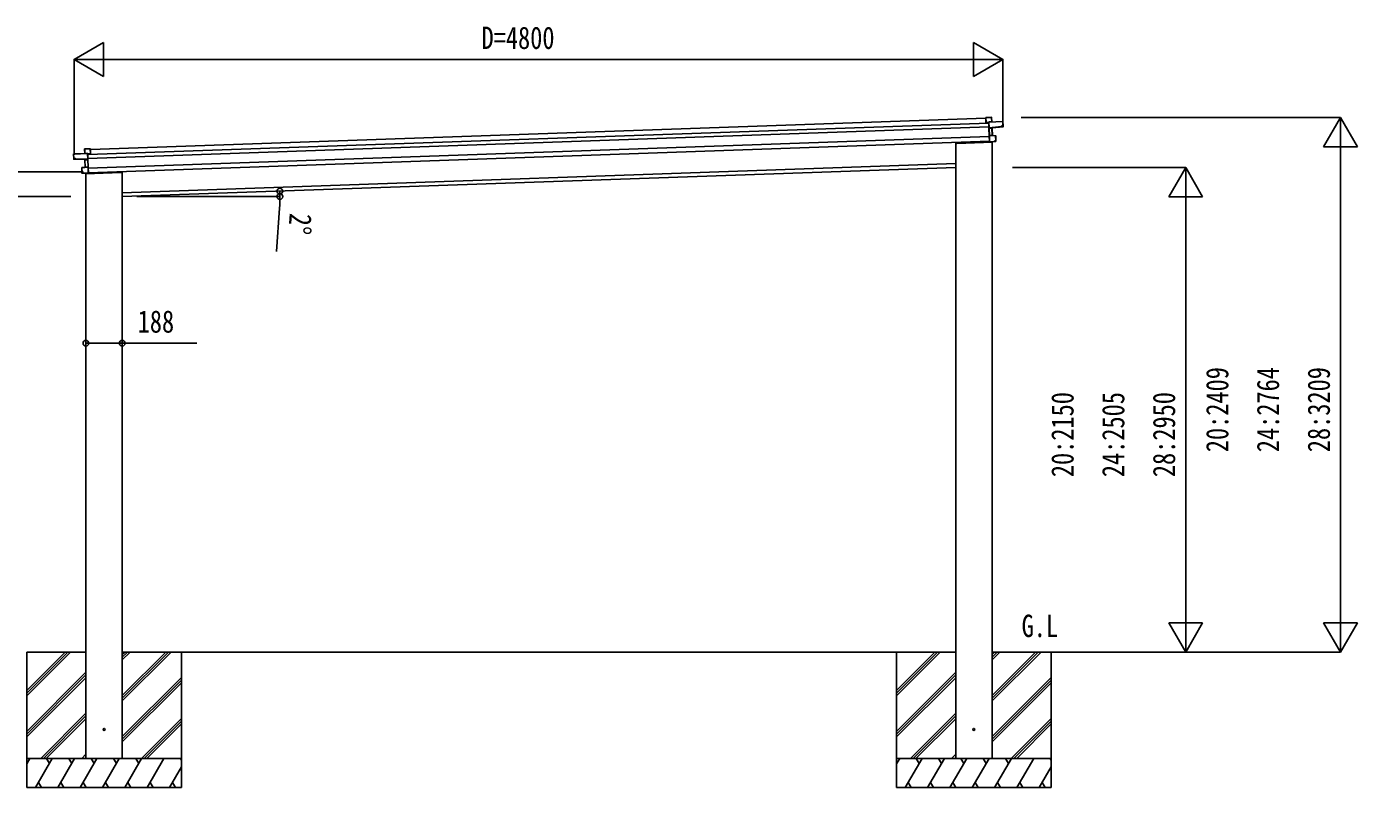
# Model space of a CAD drawing. Units: millimetres, scale not verified. Extents: x -14718 to 14718, y -10395 to 10395.
# Drawn here: x -10285 to -3406, y -5538 to -1604 of the extents above; entities that cross this region are included whole.
import ezdxf
from ezdxf.enums import TextEntityAlignment as Align

# ---------------------------------------------------------------- set-up
doc = ezdxf.new("R2010")
doc.units = ezdxf.units.MM
doc.header["$LTSCALE"] = 50
for name, color, linetype in [('0-2_USER1', 3, 'Continuous'), ('0-5_YKK_13', 4, 'Continuous'), ('0-6_YKK_A1', 4, 'Continuous'), ('0-7_YKK_D', 6, 'Continuous')]:
    doc.layers.add(name, color=color, linetype=linetype)
doc.styles.add('ＭＳ ゴシック', font='')
doc.styles.get('ＭＳ ゴシック').set_extended_font_data('MS Gothic')

msp = doc.modelspace()

# ---------------------------------------------------------------- linework, layer by layer
at = {"layer": '0-5_YKK_13'}
for p, q in [((-5326.98, -2074.76), (-5326.19, -2073.9)), ((-5326.98, -2074.76), (-5326.09, -2100.24)), ((-5326.09, -2100.24), (-5325.15, -2100.21)), ((-5325.15, -2100.21), (-5326.06, -2074.23)), ((-5297.54, -2072.73), (-5326.02, -2073.73)), ((-5311.6, -2099.74), (-5325.15, -2100.21)), ((-5311.23, -2097.02), (-5311.68, -2097.5)), ((-5311.68, -2097.5), (-5311.66, -2098.24)), ((-5311.66, -2098.24), (-5310.86, -2097.38)), ((-5311.66, -2098.24), (-5310.7, -2125.61)), ((-5309.73, -2126.48), (-5310.73, -2097.71)), ((-5309.73, -2126.48), (-5310.7, -2125.61)), ((-5310.7, -2125.61), (-5310.61, -2128.22)), ((-5309.64, -2129.09), (-5310.61, -2128.22)), ((-5310.61, -2128.22), (-5309.21, -2168.15)), ((-5238.74, -2094.69), (-5310.48, -2097.2)), ((-5309.64, -2129.06), (-5309.73, -2126.48)), ((-5295.09, -2127.7), (-5309.64, -2129.06)), ((-5309.64, -2129.09), (-5309.17, -2129.52)), ((-5308.32, -2166.67), (-5309.64, -2129.09)), ((-5309.17, -2129.52), (-5295.07, -2128.2)), ((-5297.49, -2073.23), (-5297.02, -2073.21)), ((-5296.22, -2096.2), (-5297.02, -2073.21)), ((-5296.69, -2096.22), (-5296.22, -2096.2)), ((-5295.07, -2128.2), (-5293.71, -2167.06)), ((-5293.24, -2167.1), (-5294.6, -2128.15)), ((-5294.27, -2127.65), (-5237.74, -2122.2)), ((-5237.92, -2117.18), (-5245.45, -2117.44)), ((-5245.34, -2120.46), (-5245.45, -2117.44)), ((-5238.22, -2095.17), (-5238.69, -2095.19)), ((-5237.45, -2117.16), (-5238.22, -2095.17)), ((-5237.92, -2117.18), (-5237.45, -2117.16)), ((-5237.82, -2120.1), (-5237.74, -2122.2)), ((-5237.37, -2119.59), (-5237.45, -2117.16)), ((-5237.29, -2121.69), (-5237.37, -2119.59)), ((-5308.44, -2167.32), (-5309.21, -2168.15)), ((-5309.21, -2168.15), (-5308.13, -2199.23)), ((-5293.71, -2167.06), (-5308.32, -2166.67)), ((-5308.17, -2167.03), (-5308.31, -2167.17)), ((-5276.17, -2168.01), (-5308.31, -2167.17)), ((-5307.17, -2199.64), (-5308.29, -2167.67)), ((-5307.3, -2200), (-5308.13, -2199.23)), ((-5282.68, -2197.28), (-5307.17, -2199.64)), ((-5293.64, -2198.83), (-5293.28, -2201.37)), ((-5292.64, -2198.74), (-5292.27, -2201.34)), ((-5275.26, -2194.03), (-5282.79, -2194.29)), ((-5282.68, -2197.28), (-5282.79, -2194.29)), ((-5282.66, -2197.78), (-5275.15, -2197.05)), ((-5276.15, -2168.51), (-5275.68, -2168.5)), ((-5274.79, -2194.01), (-5275.68, -2168.5)), ((-5275.26, -2194.03), (-5274.79, -2194.01)), ((-5274.7, -2196.54), (-5274.79, -2194.01)), ((-10042.69, -2262.94), (-10042.22, -2262.92)), ((-10041.92, -2284.93), (-10042.69, -2262.94)), ((-10042.21, -2262.42), (-9970.46, -2259.92)), ((-9985.09, -2236.91), (-9985.56, -2236.93)), ((-9984.76, -2259.92), (-9985.56, -2236.93)), ((-9985.08, -2236.41), (-9956.6, -2235.42)), ((-9984.29, -2259.9), (-9984.76, -2259.92)), ((-9969.17, -2289.18), (-9970.17, -2260.41)), ((-9969.22, -2260.87), (-9970.07, -2260.08)), ((-9969.73, -2259.68), (-9969.24, -2260.14)), ((-9969.24, -2260.14), (-9969.22, -2260.87)), ((-9969.22, -2260.87), (-9968.26, -2288.25)), ((-9969.16, -2262.37), (-9955.61, -2261.9)), ((-9955.61, -2261.9), (-9956.52, -2235.92)), ((-9955.56, -2236.38), (-9956.42, -2235.58)), ((-9954.67, -2261.87), (-9955.61, -2261.9)), ((-9955.56, -2236.38), (-9954.67, -2261.87)), ((-5482.76, -2202.49), (-5482.32, -2204.1)), ((-5292.27, -2201.34), (-5477.33, -2207.76)), ((-10041.45, -2284.91), (-10041.92, -2284.93)), ((-10041.84, -2287.35), (-10041.92, -2284.93)), ((-10041.76, -2289.45), (-10041.84, -2287.35)), ((-10041.45, -2284.91), (-10033.93, -2284.65)), ((-10041.35, -2287.84), (-10041.28, -2289.93)), ((-9984.51, -2291.42), (-10041.28, -2289.93)), ((-10033.82, -2287.66), (-10033.93, -2284.65)), ((-9999.73, -2333.45), (-10000.2, -2333.47)), ((-9999.31, -2358.98), (-10000.2, -2333.47)), ((-9999.75, -2332.95), (-9967.75, -2329.87)), ((-9982.78, -2330.85), (-9984.14, -2291.9)), ((-9983.69, -2291.42), (-9969.08, -2291.76)), ((-9969.51, -2292.25), (-9983.67, -2291.92)), ((-9983.67, -2291.92), (-9982.31, -2330.77)), ((-9982.31, -2330.77), (-9967.77, -2329.37)), ((-9969.08, -2291.78), (-9969.51, -2292.25)), ((-9969.17, -2289.18), (-9968.26, -2288.25)), ((-9969.08, -2291.76), (-9969.17, -2289.18)), ((-9969.08, -2291.78), (-9968.17, -2290.85)), ((-9967.77, -2329.37), (-9969.08, -2291.78)), ((-9968.26, -2288.25), (-9968.17, -2290.85)), ((-9968.17, -2290.85), (-9966.77, -2330.78)), ((-9967.89, -2329.74), (-9967.75, -2329.87)), ((-9966.62, -2362.34), (-9967.73, -2330.37)), ((-9967.61, -2330.01), (-9966.77, -2330.78)), ((-9966.77, -2330.78), (-9965.69, -2361.86)), ((-9998.84, -2358.97), (-9999.31, -2358.98)), ((-9999.22, -2361.51), (-9999.31, -2358.98)), ((-9998.84, -2358.97), (-9991.31, -2358.7)), ((-9991.19, -2362.19), (-9998.73, -2361.99)), ((-9991.21, -2361.69), (-9991.31, -2358.7)), ((-9991.21, -2361.69), (-9966.62, -2362.34)), ((-9980.81, -2365.06), (-9795.74, -2358.56)), ((-9980.73, -2363.92), (-9980.81, -2365.06)), ((-9979.73, -2363.94), (-9979.8, -2365.03)), ((-9966.46, -2362.69), (-9965.69, -2361.86)), ((-9790.68, -2352.92), (-9791.01, -2354.56))]:
    msp.add_line(p, q, dxfattribs=at)
for points in [[(-5326.02, -2073.73), (-5326.03, -2073.74), (-5326.06, -2073.77), (-5326.12, -2073.83), (-5326.19, -2073.9)], [(-5326.06, -2074.23), (-5297.49, -2073.23), (-5296.69, -2096.22), (-5310.53, -2096.7)], [(-5310.73, -2097.71), (-5238.69, -2095.19), (-5237.92, -2117.18)], [(-5245.34, -2120.46), (-5309.73, -2126.48), (-5309.73, -2126.48)], [(-5294.66, -2128.16), (-5294.63, -2128.15), (-5294.61, -2128.15), (-5294.6, -2128.15)], [(-5294.27, -2127.65), (-5294.27, -2127.65), (-5294.28, -2127.65)], [(-5245.34, -2120.46), (-5245.33, -2120.83), (-5237.82, -2120.1)], [(-5308.31, -2167.17), (-5308.31, -2167.18), (-5308.34, -2167.21), (-5308.38, -2167.26), (-5308.44, -2167.32)], [(-5308.29, -2167.67), (-5276.15, -2168.51), (-5275.26, -2194.03)], [(-5307.3, -2200), (-5307.24, -2200.06), (-5307.19, -2200.1), (-5307.16, -2200.13), (-5307.15, -2200.14)], [(-5307.15, -2200.14), (-5282.66, -2197.78), (-5282.68, -2197.28)], [(-5293.71, -2167.06), (-5293.62, -2167.07), (-5293.53, -2167.07), (-5293.45, -2167.08), (-5293.38, -2167.09), (-5293.32, -2167.09), (-5293.28, -2167.09), (-5293.25, -2167.1), (-5293.24, -2167.1)], [(-9970.17, -2260.41), (-10042.22, -2262.92), (-10041.45, -2284.91)], [(-9956.52, -2235.92), (-9985.09, -2236.91), (-9984.29, -2259.9), (-9970.44, -2259.42)], [(-9956.6, -2235.42), (-9956.58, -2235.43), (-9956.55, -2235.46), (-9956.49, -2235.51), (-9956.42, -2235.58)], [(-10033.82, -2287.66), (-10033.81, -2288.03), (-10041.35, -2287.84)], [(-10033.82, -2287.66), (-9969.17, -2289.18), (-9969.17, -2289.18)], [(-9967.73, -2330.37), (-9999.73, -2333.45), (-9998.84, -2358.97)], [(-9984.51, -2291.42), (-9984.5, -2291.42), (-9984.5, -2291.42)], [(-9984.08, -2291.91), (-9984.11, -2291.9), (-9984.13, -2291.9), (-9984.14, -2291.9)], [(-9982.31, -2330.77), (-9982.41, -2330.79), (-9982.5, -2330.8), (-9982.58, -2330.82), (-9982.65, -2330.83), (-9982.7, -2330.84), (-9982.75, -2330.84), (-9982.77, -2330.85), (-9982.78, -2330.85)], [(-9967.75, -2329.87), (-9967.74, -2329.88), (-9967.71, -2329.91), (-9967.67, -2329.95), (-9967.61, -2330.01)], [(-9966.6, -2362.84), (-9991.19, -2362.19), (-9991.21, -2361.69)], [(-9966.46, -2362.69), (-9966.52, -2362.75), (-9966.56, -2362.8), (-9966.59, -2362.83), (-9966.6, -2362.84)]]:
    msp.add_lwpolyline(points, dxfattribs=at)
for centre in [(-9884.68, -5237.5), (-5389.01, -5237.5)]:
    msp.add_circle(centre, 5, dxfattribs=at)
for centre, radius, start, end in [((-5310.5, -2097.7), 1, 92, 137), ((-5309.03, -2094.86), 3.08, 224.50749, 234.22646), ((-5304.34, -2103.42), 8.88, 136.94482, 137.18495), ((-5310.47, -2097.7), 0.5, 92, 137), ((-5308.46, -2096.75), 2.08, 178.55929, 192.42625), ((-5297.52, -2073.23), 0.5, 2, 92), ((-5299.56, -2073.18), 2.07, 358.55048, 12.44867), ((-5294.61, -2096.27), 2.08, 178.55929, 192.42625), ((-5295.72, -2096.18), 0.5, 182, 272), ((-5292.81, -2127.87), 2.28, 175.72193, 188.26437), ((-5294.18, -2128.12), 0.483, 101.4924, 184.59913), ((-5294.1, -2128.13), 0.5, 95.5, 182), ((-5238.72, -2095.19), 0.5, 2, 92), ((-5240.76, -2095.14), 2.08, 358.55929, 12.42625), ((-5237.79, -2121.71), 0.5, 275.5, 2), ((-5291.65, -2167.23), 2.07, 175.06677, 188.93323), ((-5292.74, -2167.08), 0.5, 182, 268.5), ((-5276.18, -2168.51), 0.5, 2, 88.5), ((-5278.21, -2168.34), 2.07, 355.06602, 8.93398), ((-5275.2, -2196.56), 0.5, 275.5, 2), ((-10042.19, -2262.92), 0.5, 92, 182), ((-10040.15, -2262.73), 2.08, 171.57375, 185.44071), ((-9985.06, -2236.91), 0.5, 92, 182), ((-9985.26, -2259.93), 0.5, 272, 2), ((-9983.03, -2236.72), 2.07, 171.55133, 185.44952), ((-9986.35, -2260.1), 2.08, 351.57375, 5.44071), ((-9972.51, -2259.61), 2.08, 351.57375, 5.44071), ((-9970.44, -2260.42), 0.5, 47, 92), ((-9970.41, -2260.41), 1, 47, 92), ((-9972.07, -2257.68), 3.08, 309.77354, 319.49251), ((-9976.15, -2266.55), 8.88, 46.81505, 47.05517), ((-5477.5, -2202.76), 5, 195.5, 272), ((-10041.26, -2289.43), 0.5, 182, 268.5), ((-9999.7, -2333.45), 0.5, 95.5, 182), ((-9997.69, -2333.13), 2.07, 175.06602, 188.93398), ((-9984.64, -2291.92), 0.5, 2, 88.5), ((-9984.56, -2291.9), 0.483, 359.40087, 82.5076), ((-9985.95, -2291.75), 2.28, 355.73562, 8.27807), ((-9983.28, -2330.87), 0.5, 275.5, 2), ((-9984.36, -2331.1), 2.07, 355.06677, 8.93323), ((-9998.72, -2361.49), 0.5, 182, 268.5), ((-9795.91, -2353.56), 5, 272, 348.5)]:
    msp.add_arc(centre, radius, start, end, dxfattribs=at)
for centre, major_axis, ratio, start_param, end_param in [((-5326.53, -2074.24), (-0.017, 0.5), 0.944124, 4.712389, 5.4258501), ((-5311.2, -2097.72), (-0.017, 0.5), 0.944124, 4.712389, 5.4258501), ((-5309.15, -2129.52), (0.488, -0.456), 0.023136, 3.1647827, 4.6883), ((-5295.15, -2127.75), (0.997, 0.096), 0.043579, 0.511902, 1.5070393), ((-5295.1, -2128.25), (0.498, 0.079), 0.086186, 0.4914727, 1.4990874), ((-5295.15, -2127.75), (0.997, 0.096), 0.043579, 0.5090078, 0.511902), ((-5237.87, -2119.61), (0.017, -0.5), 0.999045, 0.0610283, 1.5707963), ((-5308.76, -2167.66), (-0.196, 0.467), 0.921944, 4.3224851, 5.1060198), ((-5307.85, -2166.68), (-0.196, 0.467), 0.921944, 1.1808924, 1.9644271), ((-5307.64, -2199.68), (0.163, 0.48), 0.921944, 4.3187582, 5.1022929), ((-9969.7, -2260.39), (-0.017, 0.5), 0.944124, 0.8573352, 1.5707963), ((-9956.05, -2235.9), (-0.017, 0.5), 0.944124, 0.8573352, 1.5707963), ((-10041.34, -2287.34), (0.017, -0.5), 0.999045, 4.712389, 6.222157), ((-9983.63, -2291.47), (-1, 0.03), 0.043579, 4.776146, 5.7712833), ((-9983.63, -2291.47), (-1, 0.03), 0.043579, 5.7712833, 5.7741775), ((-9983.64, -2291.97), (-0.502, 0.044), 0.086186, 4.7840979, 5.7917126), ((-9969.53, -2292.25), (-0.455, -0.489), 0.023136, 1.5948853, 3.1184026), ((-9968.24, -2329.42), (0.163, 0.48), 0.921944, 4.3187582, 5.1022929), ((-9967.26, -2330.33), (0.163, 0.48), 0.921944, 1.1771655, 1.9607002), ((-9966.14, -2362.35), (-0.196, 0.467), 0.921944, 1.1808924, 1.9644271)]:
    msp.add_ellipse(centre, major_axis=major_axis, ratio=ratio, start_param=start_param, end_param=end_param, dxfattribs=at)
at = {"layer": '0-6_YKK_A1'}
for p, q in [((-9969.07, -2265.09), (-5311.51, -2102.44)), ((-9968.37, -2285.08), (-5310.81, -2122.44)), ((-9955.45, -2239.6), (-5326.87, -2077.97)), ((-9966.63, -2335.05), (-5309.07, -2172.4)), ((-9965.79, -2359.04), (-5308.23, -2196.39)), ((-5294.76, -5387.5), (-5294.76, -2198.94)), ((-5482.76, -5387.5), (-5482.76, -2202.49)), ((-9790.68, -2462.49), (-5482.76, -2312.05)), ((-5482.76, -2332.06), (-9790.68, -2482.5)), ((-9978.93, -5387.5), (-9978.93, -2363.97)), ((-9790.93, -5387.5), (-9790.93, -2352.92)), ((-10284.68, -4837.5), (-10284.68, -5537.5)), ((-10284.68, -5064.13), (-10058.05, -4837.5)), ((-10284.68, -5035.85), (-10086.33, -4837.5)), ((-10284.68, -4837.5), (-9978.93, -4837.5)), ((-10284.68, -5049.99), (-10072.25, -4837.56)), ((-9790.93, -4837.5), (-5482.76, -4837.5)), ((-9790.68, -4878.5), (-9749.68, -4837.5)), ((-9790.68, -4864.36), (-9763.82, -4837.5)), ((-9790.68, -4850.21), (-9777.97, -4837.5)), ((-9790.68, -5090.63), (-9537.59, -4837.54)), ((-9790.68, -5076.49), (-9551.73, -4837.54)), ((-9790.68, -5062.35), (-9565.87, -4837.54)), ((-9484.68, -4837.5), (-9484.68, -5537.5)), ((-5788.76, -4837.5), (-5788.76, -5537.5)), ((-5788.76, -5064.13), (-5562.13, -4837.5)), ((-5788.76, -5035.85), (-5590.42, -4837.5)), ((-5788.76, -5049.99), (-5576.33, -4837.56)), ((-5294.76, -4878.5), (-5253.77, -4837.5)), ((-5294.76, -4864.36), (-5267.91, -4837.5)), ((-5294.76, -4850.21), (-5282.05, -4837.5)), ((-5294.76, -4837.5), (-4813.9, -4837.5)), ((-5294.76, -5090.63), (-5041.67, -4837.54)), ((-5294.76, -5076.49), (-5055.81, -4837.54)), ((-5294.76, -5062.35), (-5069.96, -4837.54)), ((-4988.76, -4837.5), (-4988.76, -5537.5)), ((-10284.68, -5247.98), (-9978.68, -4941.98)), ((-5788.76, -5247.98), (-5482.76, -4941.98)), ((-10284.68, -5262.12), (-9978.68, -4956.12)), ((-10284.68, -5276.26), (-9978.68, -4970.26)), ((-9790.68, -5274.48), (-9484.68, -4968.48)), ((-9790.68, -5288.62), (-9484.68, -4982.62)), ((-9790.68, -5302.76), (-9484.68, -4996.76)), ((-5788.76, -5262.12), (-5482.76, -4956.12)), ((-5788.76, -5276.26), (-5482.76, -4970.26)), ((-5294.76, -5274.48), (-4988.76, -4968.48)), ((-5294.76, -5288.62), (-4988.76, -4982.62)), ((-5294.76, -5302.76), (-4988.76, -4996.76)), ((-10212.07, -5387.5), (-9978.68, -5154.11)), ((-5716.16, -5387.5), (-5482.76, -5154.11)), ((-10197.93, -5387.5), (-9978.68, -5168.25)), ((-10183.79, -5387.5), (-9978.68, -5182.39)), ((-9691.57, -5387.5), (-9484.68, -5180.61)), ((-9677.43, -5387.5), (-9484.68, -5194.75)), ((-9663.29, -5387.5), (-9484.68, -5208.89)), ((-5702.01, -5387.5), (-5482.76, -5168.25)), ((-5687.87, -5387.5), (-5482.76, -5182.39)), ((-5195.66, -5387.5), (-4988.76, -5180.61)), ((-5181.51, -5387.5), (-4988.76, -5194.75)), ((-5167.37, -5387.5), (-4988.76, -5208.89)), ((-9484.68, -5387.5), (-10284.68, -5387.5)), ((-10284.68, -5416.44), (-10267.97, -5387.5)), ((-10282.97, -5413.48), (-10284.68, -5410.52)), ((-10239.1, -5537.5), (-10152.5, -5387.5)), ((-10167.5, -5413.48), (-10182.5, -5387.5)), ((-10123.63, -5537.5), (-10037.03, -5387.5)), ((-10052.03, -5413.48), (-10067.03, -5387.5)), ((-10008.16, -5537.5), (-9921.56, -5387.5)), ((-9999.94, -5387.5), (-9978.68, -5366.24)), ((-9936.56, -5413.48), (-9951.56, -5387.5)), ((-9892.69, -5537.5), (-9806.09, -5387.5)), ((-9821.09, -5413.48), (-9836.09, -5387.5)), ((-9777.22, -5537.5), (-9690.62, -5387.5)), ((-9705.62, -5413.48), (-9720.62, -5387.5)), ((-9661.75, -5537.5), (-9575.15, -5387.5)), ((-9546.28, -5537.5), (-9484.68, -5430.8)), ((-9484.68, -5396.16), (-9489.68, -5387.5)), ((-4988.76, -5387.5), (-5788.76, -5387.5)), ((-5788.76, -5416.44), (-5772.06, -5387.5)), ((-5787.06, -5413.48), (-5788.76, -5410.52)), ((-5743.19, -5537.5), (-5656.59, -5387.5)), ((-5671.59, -5413.48), (-5686.59, -5387.5)), ((-5627.72, -5537.5), (-5541.12, -5387.5)), ((-5556.12, -5413.48), (-5571.12, -5387.5)), ((-5512.25, -5537.5), (-5425.65, -5387.5)), ((-5504.02, -5387.5), (-5482.76, -5366.24)), ((-5440.65, -5413.48), (-5455.65, -5387.5)), ((-5396.78, -5537.5), (-5310.18, -5387.5)), ((-5325.18, -5413.48), (-5340.18, -5387.5)), ((-5281.31, -5537.5), (-5194.71, -5387.5)), ((-5209.71, -5413.48), (-5224.71, -5387.5)), ((-5165.84, -5537.5), (-5079.24, -5387.5)), ((-5050.37, -5537.5), (-4988.76, -5430.8)), ((-4988.76, -5396.16), (-4993.77, -5387.5)), ((-10284.68, -5537.5), (-9484.68, -5537.5)), ((-10224.1, -5511.52), (-10209.1, -5537.5)), ((-10108.63, -5511.52), (-10093.63, -5537.5)), ((-9993.16, -5511.52), (-9978.16, -5537.5)), ((-9877.69, -5511.52), (-9862.69, -5537.5)), ((-9762.22, -5511.52), (-9747.22, -5537.5)), ((-9646.75, -5511.52), (-9631.75, -5537.5)), ((-9531.28, -5511.52), (-9516.28, -5537.5)), ((-5788.76, -5537.5), (-4988.76, -5537.5)), ((-5728.19, -5511.52), (-5713.19, -5537.5)), ((-5612.72, -5511.52), (-5597.72, -5537.5)), ((-5497.25, -5511.52), (-5482.25, -5537.5)), ((-5381.78, -5511.52), (-5366.78, -5537.5)), ((-5266.31, -5511.52), (-5251.31, -5537.5)), ((-5150.84, -5511.52), (-5135.84, -5537.5)), ((-5035.37, -5511.52), (-5020.37, -5537.5))]:
    msp.add_line(p, q, dxfattribs=at)
at = {"layer": '0-7_YKK_D'}
for p, q in [((-10039.53, -1773.94), (-9887.98, -1686.44)), ((-9887.98, -1861.44), (-9887.98, -1686.44)), ((-5239.53, -1773.94), (-5391.09, -1686.44)), ((-5391.09, -1686.44), (-5391.09, -1861.44)), ((-10039.53, -2266.35), (-10039.53, -1772.94)), ((-10039.53, -1773.94), (-9887.98, -1861.44)), ((-10039.53, -1773.94), (-9736.42, -1773.94)), ((-9864.53, -1773.94), (-5414.53, -1773.94)), ((-5239.53, -1773.94), (-5542.64, -1773.94)), ((-5239.53, -1773.94), (-5391.09, -1861.44)), ((-5239.53, -2118.16), (-5239.53, -1772.94)), ((-5144.65, -2073.94), (-3492.77, -2073.94)), ((-3493.77, -2073.94), (-3581.27, -2225.5)), ((-3493.77, -2073.94), (-3406.27, -2225.5)), ((-3493.77, -2073.94), (-3493.77, -2377.05)), ((-3581.27, -2225.5), (-3406.27, -2225.5)), ((-3493.77, -2248.94), (-3493.77, -4662.5)), ((-5189.8, -2332.06), (-4292.77, -2332.06)), ((-4293.77, -2332.06), (-4381.27, -2483.62)), ((-4293.77, -2332.06), (-4206.27, -2483.62)), ((-4293.77, -2332.06), (-4293.77, -2635.17)), ((-9992.32, -2355.42), (-11385.68, -2355.42)), ((-10056.9, -2482.5), (-10585.68, -2482.5)), ((-9716.31, -2482.5), (-8974.77, -2482.5)), ((-8977.95, -2541.96), (-8994.35, -2766.16)), ((-4381.27, -2483.62), (-4206.27, -2483.62)), ((-4293.77, -2507.06), (-4293.77, -4662.5)), ((-9978.68, -3214.63), (-9978.68, -3241.88)), ((-9790.68, -3212.69), (-9790.68, -3241.88)), ((-4293.77, -4837.5), (-4293.77, -4534.39)), ((-3493.77, -4837.5), (-3493.77, -4534.39)), ((-4293.77, -4837.5), (-4381.27, -4685.95)), ((-4206.27, -4685.95), (-4381.27, -4685.95)), ((-4293.77, -4837.5), (-4206.27, -4685.95)), ((-3493.77, -4837.5), (-3581.27, -4685.95)), ((-3406.27, -4685.95), (-3581.27, -4685.95)), ((-3493.77, -4837.5), (-3406.27, -4685.95)), ((-4812.9, -4837.5), (-4292.77, -4837.5)), ((-4812.9, -4837.5), (-3492.77, -4837.5))]:
    msp.add_line(p, q, dxfattribs=at)
msp.add_lwpolyline([(-9978.68, -3240.88), (-9790.68, -3240.88), (-9405.58, -3240.88)], dxfattribs=at)
for centre in [(-8976.27, -2454.06), (-8975.77, -2482.5), (-9978.68, -3240.88), (-9790.68, -3240.88)]:
    msp.add_circle(centre, 14.88, dxfattribs=at)
for start, end in [(0, 2), (355.81564, 0)]:
    msp.add_arc((-9790.68, -2482.5), 814.91, start, end, dxfattribs=at)

# ---------------------------------------------------------------- texts
at = {"layer": '0-2_USER1', "style": 'ＭＳ ゴシック', "width": 0.8}
msp.add_text('G.L', height=115.5, dxfattribs=at).set_placement((-5141.97, -4794.5), align=Align.BOTTOM_LEFT)
at = {"layer": '0-7_YKK_D', "style": 'ＭＳ ゴシック', "width": 0.8}
for s, p in [('D=4800', (-7933.53, -1753.94)), ('188', (-9711.18, -3220.88))]:
    msp.add_text(s, height=115.5, dxfattribs=at).set_placement(p, align=Align.BOTTOM_LEFT)
for s, rotation, p in [('2°', 265.816, (-8959.46, -2563.37)), ('24:2764', 90, (-3776.27, -3804.32)), ('20:2409', 90, (-4038.77, -3804.32)), ('28:3209', 90, (-3513.77, -3804.32)), ('20:2150', 90, (-4838.77, -3933.38)), ('24:2505', 90, (-4576.27, -3933.38)), ('28:2950', 90, (-4313.77, -3933.38))]:
    msp.add_text(s, height=115.5, rotation=rotation, dxfattribs=at).set_placement(p, align=Align.BOTTOM_LEFT)

doc.saveas('drawing.dxf')
